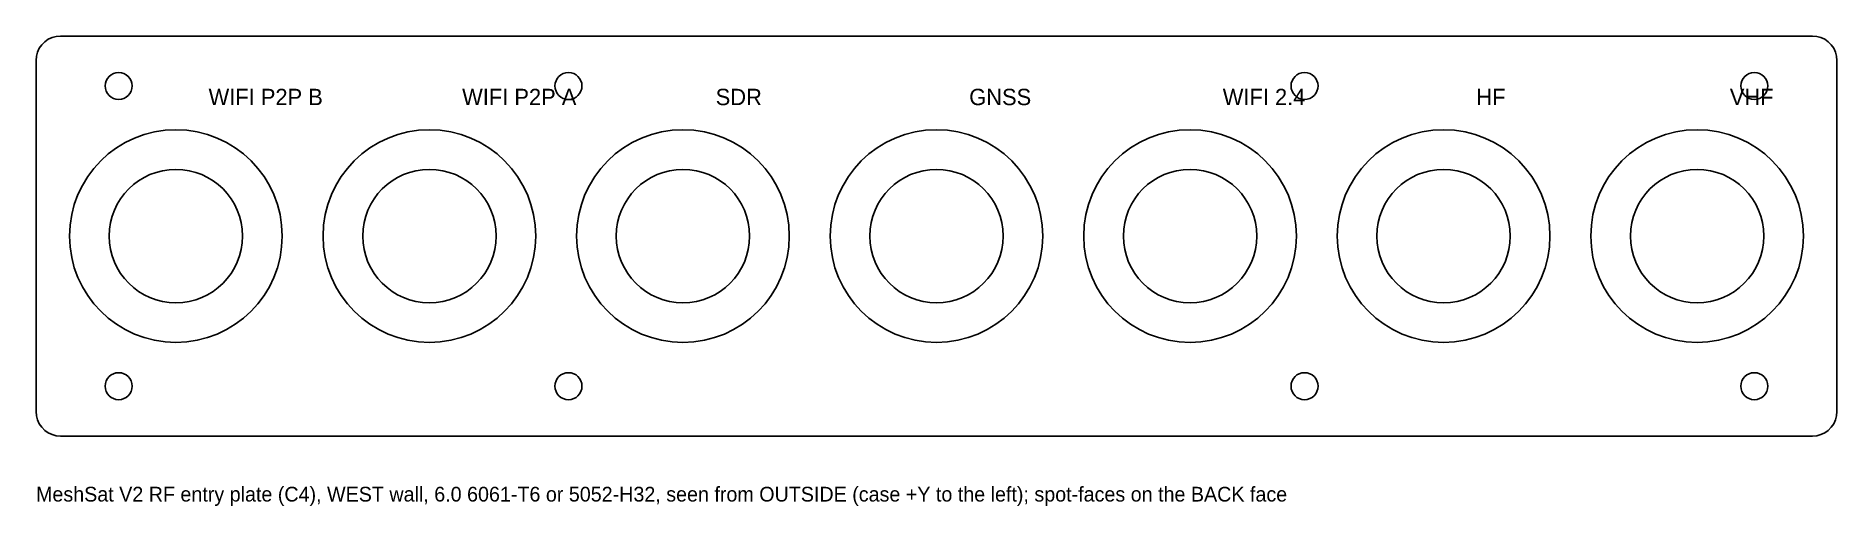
# Model space of a CAD drawing. Header units: millimetres. Extents: x -110 to 110, y 26 to 83.
import ezdxf

# ---------------------------------------------------------------- set-up
doc = ezdxf.new("R2010")
doc.units = ezdxf.units.MM
for name, color, linetype in [('NOTES', 7, 'Continuous'), ('OUTLINE', 7, 'Continuous'), ('SPOTFACE_26.0_DEPTH_1.5_BACK', 7, 'Continuous'), ('TAP_M4_DRILL_3.3', 7, 'Continuous'), ('THROUGH', 7, 'Continuous')]:
    doc.layers.add(name, color=color, linetype=linetype)

msp = doc.modelspace()

# ---------------------------------------------------------------- linework, layer by layer
at = {"layer": 'OUTLINE'}
msp.add_lwpolyline([(-110.1, 80.45), (-110.05, 80.97), (-109.92, 81.48), (-109.7, 81.95), (-109.4, 82.38), (-109.03, 82.75), (-108.6, 83.05), (-108.13, 83.27), (-107.62, 83.4), (-107.1, 83.45), (107.1, 83.45), (107.62, 83.4), (108.13, 83.27), (108.6, 83.05), (109.03, 82.75), (109.4, 82.38), (109.7, 81.95), (109.92, 81.48), (110.05, 80.97), (110.1, 80.45), (110.1, 37.55), (110.05, 37.03), (109.92, 36.52), (109.7, 36.05), (109.4, 35.62), (109.03, 35.25), (108.6, 34.95), (108.13, 34.73), (107.62, 34.6), (107.1, 34.55), (-107.1, 34.55), (-107.62, 34.6), (-108.13, 34.73), (-108.6, 34.95), (-109.03, 35.25), (-109.4, 35.62), (-109.7, 36.05), (-109.92, 36.52), (-110.05, 37.03), (-110.1, 37.55)], close=True, dxfattribs=at)
at = {"layer": 'SPOTFACE_26.0_DEPTH_1.5_BACK'}
for centre in [(-93, 59), (-62, 59), (-31, 59), (0, 59), (31, 59), (62, 59), (93, 59)]:
    msp.add_circle(centre, 13, dxfattribs=at)
at = {"layer": 'TAP_M4_DRILL_3.3'}
for centre in [(-100, 77.35), (-45, 77.35), (45, 77.35), (100, 77.35), (-100, 40.65), (-45, 40.65), (45, 40.65), (100, 40.65)]:
    msp.add_circle(centre, 1.65, dxfattribs=at)
at = {"layer": 'THROUGH'}
for centre in [(-93, 59), (-62, 59), (-31, 59), (0, 59), (31, 59), (62, 59), (93, 59)]:
    msp.add_circle(centre, 8.15, dxfattribs=at)

# ---------------------------------------------------------------- texts
at = {"layer": 'NOTES'}
for s, height, p in [('WIFI P2P B', 2, (-89, 75)), ('WIFI P2P A', 2, (-58, 75)), ('SDR', 2, (-27, 75)), ('GNSS', 2, (4, 75)), ('WIFI 2.4', 2, (35, 75)), ('HF', 2, (66, 75)), ('VHF', 2, (97, 75)), ('MeshSat V2 RF entry plate (C4), WEST wall, 6.0 6061-T6 or 5052-H32, seen from OUTSIDE (case +Y to the left); spot-faces on the BACK face', 1.8, (-110.1, 26.55))]:
    msp.add_text(s, height=height, dxfattribs=at).set_placement(p)

doc.saveas('drawing.dxf')
